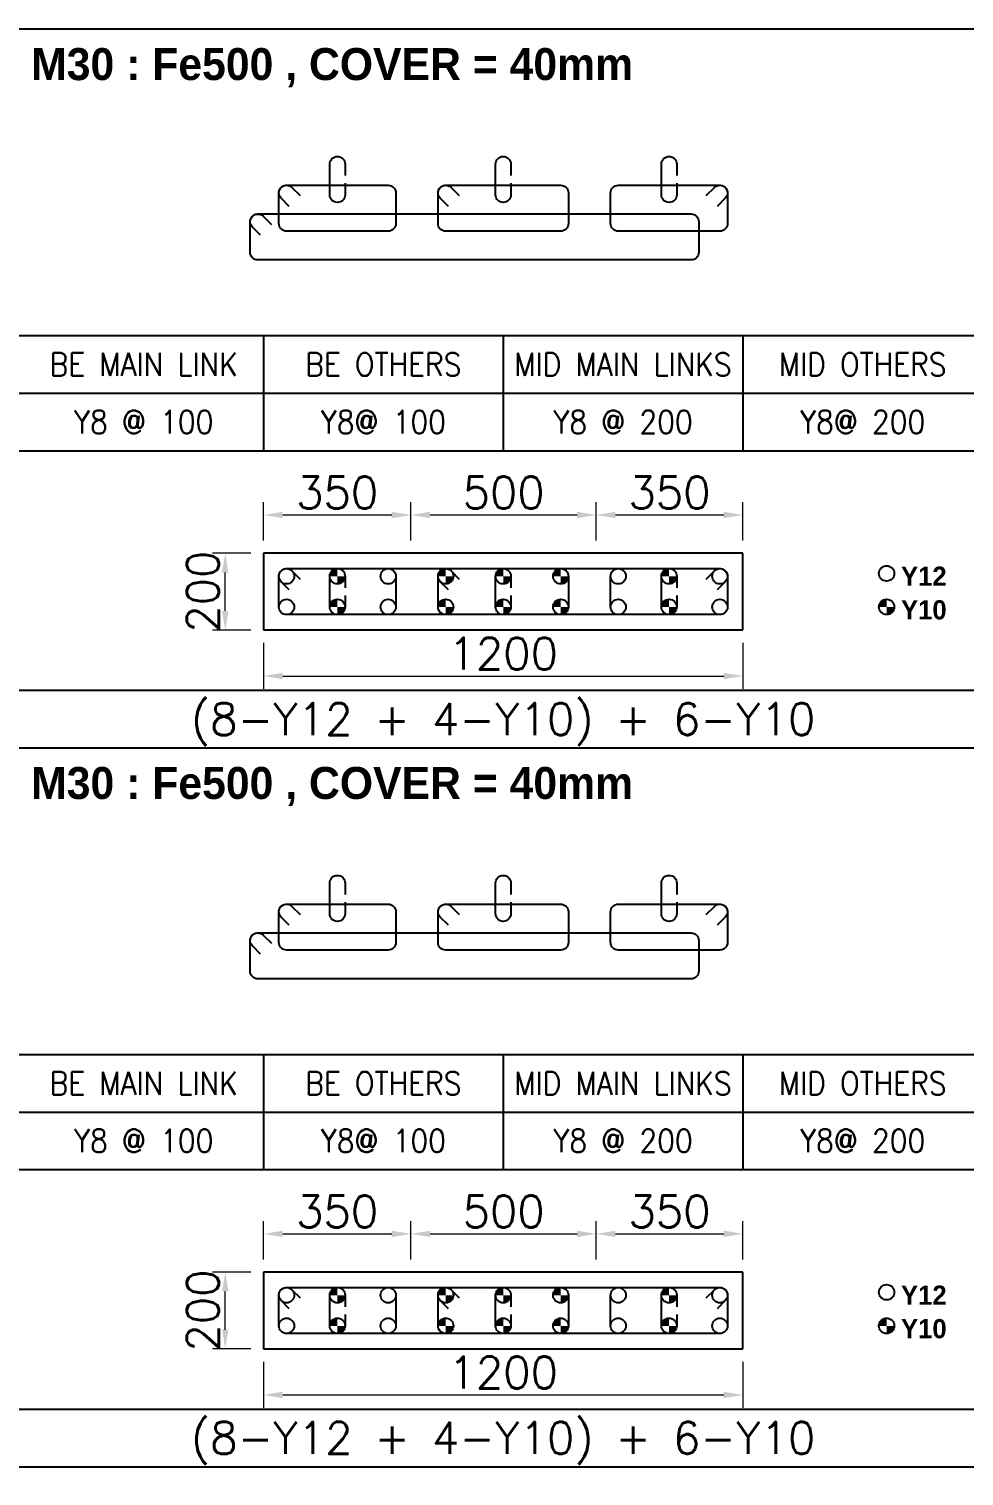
# Model space of a CAD drawing. Header units: millimetres. Extents: x -28707963 to -28231469, y 696001 to 896471.
# Drawn here: x -28260497 to -28253180, y 863348 to 874671 of the extents above; entities that cross this region are included whole.
import ezdxf
from ezdxf.enums import TextEntityAlignment as Align

# ---------------------------------------------------------------- set-up
doc = ezdxf.new("R2010")
doc.units = ezdxf.units.MM
doc.header["$MEASUREMENT"] = 0
doc.header["$PDMODE"] = 34
doc.header["$PDSIZE"] = -8
doc.layers.get('0').update_dxf_attribs({"lineweight": 5})
for name, color, linetype in [('04 NORMAL TEXT.', 4, 'Continuous'), ('09 COL TEXT-SCH', 2, 'Continuous'), ('14 REINF', 6, 'Continuous'), ('22 TABLE FRAME', 5, 'Continuous'), ('23 STIRRUPS', 5, 'Continuous'), ('TEXT', 4, 'Continuous')]:
    doc.layers.add(name, color=color, linetype=linetype)
doc.layers.add('19 COLUMN', color=1, linetype='Continuous', lineweight=25)
doc.styles.add('adani bold', font='')
doc.styles.add('ROMANS', font='simplex.shx')
doc.styles.get('adani bold').set_extended_font_data('Adani Bold', bold=True)
doc.dimstyles.new('D 50', dxfattribs={"dimscale": 100, "dimtxt": 3, "dimasz": 1.5, "dimexe": 1, "dimexo": 1, "dimgap": 0.5, "dimtad": 1, "dimdec": 0, "dimdsep": 46, "dimtxsty": 'ROMANS', "dimcen": 2.5, "dimclrd": 5, "dimclre": 5, "dimclrt": 4, "dimadec": 0, "dimazin": 0, "dimtfac": 1, "dimtdec": 0, "dimtmove": 0, "dimatfit": 3, "dimfxl": 1, "dimlwd": 0, "dimlwe": 0, "dimarcsym": 0})

# ---------------------------------------------------------------- blocks, each defined once
blk = doc.blocks.new('*D870')
at = {"color": 5, "lineweight": 0, "transparency": 16777216}
for p, q in [((-28258761, 864943), (-28259061, 864943)), ((-28258961, 864493), (-28258961, 864793)), ((-28258761, 864343), (-28259061, 864343))]:
    blk.add_line(p, q, dxfattribs=at)
at = {"color": 5, "transparency": 16777216}
for points in [[(-28258936, 864793), (-28258986, 864793), (-28258961, 864943)], [(-28258986, 864493), (-28258936, 864493), (-28258961, 864343)]]:
    blk.add_solid(points, dxfattribs=at)
at = {"layer": 'Defpoints', "color": 0, "transparency": 16777216}
for p in [(-28258961, 864943), (-28258661, 864943), (-28258661, 864343)]:
    blk.add_point(p, dxfattribs=at)
at = {"color": 4, "transparency": 16777216, "insert": (-28259136, 864643), "char_height": 250, "attachment_point": 5, "rotation": 90, "style": 'ROMANS'}
blk.add_mtext('200', dxfattribs=at)
blk = doc.blocks.new('*D886')
at = {"color": 5, "lineweight": 0, "transparency": 16777216}
for p, q in [((-28258761, 870568), (-28259061, 870568)), ((-28258961, 870118), (-28258961, 870418)), ((-28258761, 869968), (-28259061, 869968))]:
    blk.add_line(p, q, dxfattribs=at)
at = {"color": 5, "transparency": 16777216}
for points in [[(-28258936, 870418), (-28258986, 870418), (-28258961, 870568)], [(-28258986, 870118), (-28258936, 870118), (-28258961, 869968)]]:
    blk.add_solid(points, dxfattribs=at)
at = {"layer": 'Defpoints', "color": 0, "transparency": 16777216}
for p in [(-28258961, 870568), (-28258661, 870568), (-28258661, 869968)]:
    blk.add_point(p, dxfattribs=at)
at = {"color": 4, "transparency": 16777216, "insert": (-28259136, 870268), "char_height": 250, "attachment_point": 5, "rotation": 90, "style": 'ROMANS'}
blk.add_mtext('200', dxfattribs=at)
blk = doc.blocks.new('*D888')
at = {"color": 5, "lineweight": 0, "transparency": 16777216}
for p, q in [((-28258661, 864243), (-28258661, 863883)), ((-28254911, 864243), (-28254911, 863883)), ((-28258511, 863983), (-28255061, 863983))]:
    blk.add_line(p, q, dxfattribs=at)
at = {"color": 5, "transparency": 16777216}
for points in [[(-28258511, 864008), (-28258511, 863958), (-28258661, 863983)], [(-28255061, 863958), (-28255061, 864008), (-28254911, 863983)]]:
    blk.add_solid(points, dxfattribs=at)
at = {"layer": 'Defpoints', "color": 0, "transparency": 16777216}
for p in [(-28258661, 864343), (-28254911, 864343), (-28254911, 863983)]:
    blk.add_point(p, dxfattribs=at)
at = {"color": 4, "transparency": 16777216, "insert": (-28256786, 864158), "char_height": 250, "attachment_point": 5, "style": 'ROMANS'}
blk.add_mtext('1200', dxfattribs=at)
blk = doc.blocks.new('*D889')
at = {"color": 5, "lineweight": 0, "transparency": 16777216}
for p, q in [((-28258661, 865043), (-28258661, 865343)), ((-28257508, 865043), (-28257508, 865343)), ((-28258511, 865243), (-28257658, 865243))]:
    blk.add_line(p, q, dxfattribs=at)
at = {"color": 5, "transparency": 16777216}
for points in [[(-28258511, 865268), (-28258511, 865218), (-28258661, 865243)], [(-28257658, 865218), (-28257658, 865268), (-28257508, 865243)]]:
    blk.add_solid(points, dxfattribs=at)
at = {"layer": 'Defpoints', "color": 0, "transparency": 16777216}
for p in [(-28257508, 865243), (-28258661, 864943), (-28257508, 864943)]:
    blk.add_point(p, dxfattribs=at)
at = {"color": 4, "transparency": 16777216, "insert": (-28258085, 865418), "char_height": 250, "attachment_point": 5, "style": 'ROMANS'}
blk.add_mtext('350', dxfattribs=at)
blk = doc.blocks.new('*D890')
at = {"color": 5, "lineweight": 0, "transparency": 16777216}
for p, q in [((-28257508, 865043), (-28257508, 865343)), ((-28256058, 865043), (-28256058, 865343)), ((-28257358, 865243), (-28256208, 865243))]:
    blk.add_line(p, q, dxfattribs=at)
at = {"color": 5, "transparency": 16777216}
for points in [[(-28257358, 865268), (-28257358, 865218), (-28257508, 865243)], [(-28256208, 865218), (-28256208, 865268), (-28256058, 865243)]]:
    blk.add_solid(points, dxfattribs=at)
at = {"layer": 'Defpoints', "color": 0, "transparency": 16777216}
for p in [(-28256058, 865243), (-28257508, 864943), (-28256058, 864943)]:
    blk.add_point(p, dxfattribs=at)
at = {"color": 4, "transparency": 16777216, "insert": (-28256783, 865418), "char_height": 250, "attachment_point": 5, "style": 'ROMANS'}
blk.add_mtext('500', dxfattribs=at)
blk = doc.blocks.new('*D891')
at = {"color": 5, "lineweight": 0, "transparency": 16777216}
for p, q in [((-28256058, 865043), (-28256058, 865343)), ((-28254911, 865043), (-28254911, 865343)), ((-28255908, 865243), (-28255061, 865243))]:
    blk.add_line(p, q, dxfattribs=at)
at = {"color": 5, "transparency": 16777216}
for points in [[(-28255908, 865268), (-28255908, 865218), (-28256058, 865243)], [(-28255061, 865218), (-28255061, 865268), (-28254911, 865243)]]:
    blk.add_solid(points, dxfattribs=at)
at = {"layer": 'Defpoints', "color": 0, "transparency": 16777216}
for p in [(-28254911, 865243), (-28256058, 864943), (-28254911, 864943)]:
    blk.add_point(p, dxfattribs=at)
at = {"color": 4, "transparency": 16777216, "insert": (-28255485, 865418), "char_height": 250, "attachment_point": 5, "style": 'ROMANS'}
blk.add_mtext('350', dxfattribs=at)
blk = doc.blocks.new('*D892')
at = {"color": 5, "lineweight": 0, "transparency": 16777216}
for p, q in [((-28258661, 869868), (-28258661, 869508)), ((-28254911, 869868), (-28254911, 869508)), ((-28258511, 869608), (-28255061, 869608))]:
    blk.add_line(p, q, dxfattribs=at)
at = {"color": 5, "transparency": 16777216}
for points in [[(-28258511, 869633), (-28258511, 869583), (-28258661, 869608)], [(-28255061, 869583), (-28255061, 869633), (-28254911, 869608)]]:
    blk.add_solid(points, dxfattribs=at)
at = {"layer": 'Defpoints', "color": 0, "transparency": 16777216}
for p in [(-28258661, 869968), (-28254911, 869968), (-28254911, 869608)]:
    blk.add_point(p, dxfattribs=at)
at = {"color": 4, "transparency": 16777216, "insert": (-28256786, 869783), "char_height": 250, "attachment_point": 5, "style": 'ROMANS'}
blk.add_mtext('1200', dxfattribs=at)
blk = doc.blocks.new('*D893')
at = {"color": 5, "lineweight": 0, "transparency": 16777216}
for p, q in [((-28258661, 870668), (-28258661, 870968)), ((-28258511, 870868), (-28257658, 870868)), ((-28257508, 870668), (-28257508, 870968))]:
    blk.add_line(p, q, dxfattribs=at)
at = {"color": 5, "transparency": 16777216}
for points in [[(-28258511, 870893), (-28258511, 870843), (-28258661, 870868)], [(-28257658, 870843), (-28257658, 870893), (-28257508, 870868)]]:
    blk.add_solid(points, dxfattribs=at)
at = {"layer": 'Defpoints', "color": 0, "transparency": 16777216}
for p in [(-28257508, 870868), (-28258661, 870568), (-28257508, 870568)]:
    blk.add_point(p, dxfattribs=at)
at = {"color": 4, "transparency": 16777216, "insert": (-28258085, 871043), "char_height": 250, "attachment_point": 5, "style": 'ROMANS'}
blk.add_mtext('350', dxfattribs=at)
blk = doc.blocks.new('*D894')
at = {"color": 5, "lineweight": 0, "transparency": 16777216}
for p, q in [((-28257508, 870668), (-28257508, 870968)), ((-28257358, 870868), (-28256208, 870868)), ((-28256058, 870668), (-28256058, 870968))]:
    blk.add_line(p, q, dxfattribs=at)
at = {"color": 5, "transparency": 16777216}
for points in [[(-28257358, 870893), (-28257358, 870843), (-28257508, 870868)], [(-28256208, 870843), (-28256208, 870893), (-28256058, 870868)]]:
    blk.add_solid(points, dxfattribs=at)
at = {"layer": 'Defpoints', "color": 0, "transparency": 16777216}
for p in [(-28256058, 870868), (-28257508, 870568), (-28256058, 870568)]:
    blk.add_point(p, dxfattribs=at)
at = {"color": 4, "transparency": 16777216, "insert": (-28256783, 871043), "char_height": 250, "attachment_point": 5, "style": 'ROMANS'}
blk.add_mtext('500', dxfattribs=at)
blk = doc.blocks.new('*D895')
at = {"color": 5, "lineweight": 0, "transparency": 16777216}
for p, q in [((-28256058, 870668), (-28256058, 870968)), ((-28255908, 870868), (-28255061, 870868)), ((-28254911, 870668), (-28254911, 870968))]:
    blk.add_line(p, q, dxfattribs=at)
at = {"color": 5, "transparency": 16777216}
for points in [[(-28255908, 870893), (-28255908, 870843), (-28256058, 870868)], [(-28255061, 870843), (-28255061, 870893), (-28254911, 870868)]]:
    blk.add_solid(points, dxfattribs=at)
at = {"layer": 'Defpoints', "color": 0, "transparency": 16777216}
for p in [(-28254911, 870868), (-28256058, 870568), (-28254911, 870568)]:
    blk.add_point(p, dxfattribs=at)
at = {"color": 4, "transparency": 16777216, "insert": (-28255485, 871043), "char_height": 250, "attachment_point": 5, "style": 'ROMANS'}
blk.add_mtext('350', dxfattribs=at)

msp = doc.modelspace()

# ---------------------------------------------------------------- hatches: boundary and pattern name
at = {"layer": '14 REINF'}
h = msp.add_hatch(color=6, dxfattribs=at)
edge = h.paths.add_edge_path(flags=0)
edge.add_line((-28258143.6, 870388.4), (-28258083.6, 870388.4))
edge.add_line((-28258083.6, 870388.4), (-28258083.6, 870448.4))
edge.add_arc((-28258083.6, 870388.4), 60, 90, 180)
edge = h.paths.add_edge_path(flags=0)
edge.add_line((-28258023.6, 870388.4), (-28258083.6, 870388.4))
edge.add_line((-28258083.6, 870388.4), (-28258083.6, 870328.4))
edge.add_arc((-28258083.6, 870388.4), 60, 270, 360)
h = msp.add_hatch(color=6, dxfattribs=at)
edge = h.paths.add_edge_path(flags=0)
edge.add_line((-28257296.1, 870388.4), (-28257236.1, 870388.4))
edge.add_line((-28257236.1, 870388.4), (-28257236.1, 870448.4))
edge.add_arc((-28257236.1, 870388.4), 60, 90, 180)
edge = h.paths.add_edge_path(flags=0)
edge.add_line((-28257176.1, 870388.4), (-28257236.1, 870388.4))
edge.add_line((-28257236.1, 870388.4), (-28257236.1, 870328.4))
edge.add_arc((-28257236.1, 870388.4), 60, 270, 360)
h = msp.add_hatch(color=6, dxfattribs=at)
edge = h.paths.add_edge_path(flags=0)
edge.add_line((-28256846.1, 870388.4), (-28256786.1, 870388.4))
edge.add_line((-28256786.1, 870388.4), (-28256786.1, 870448.4))
edge.add_arc((-28256786.1, 870388.4), 60, 90, 180)
edge = h.paths.add_edge_path(flags=0)
edge.add_line((-28256726.1, 870388.4), (-28256786.1, 870388.4))
edge.add_line((-28256786.1, 870388.4), (-28256786.1, 870328.4))
edge.add_arc((-28256786.1, 870388.4), 60, 270, 360)
h = msp.add_hatch(color=6, dxfattribs=at)
edge = h.paths.add_edge_path(flags=0)
edge.add_line((-28256396.1, 870388.4), (-28256336.1, 870388.4))
edge.add_line((-28256336.1, 870388.4), (-28256336.1, 870448.4))
edge.add_arc((-28256336.1, 870388.4), 60, 90, 180)
edge = h.paths.add_edge_path(flags=0)
edge.add_line((-28256276.1, 870388.4), (-28256336.1, 870388.4))
edge.add_line((-28256336.1, 870388.4), (-28256336.1, 870328.4))
edge.add_arc((-28256336.1, 870388.4), 60, 270, 360)
h = msp.add_hatch(color=6, dxfattribs=at)
edge = h.paths.add_edge_path(flags=0)
edge.add_line((-28255548.6, 870388.4), (-28255488.6, 870388.4))
edge.add_line((-28255488.6, 870388.4), (-28255488.6, 870448.4))
edge.add_arc((-28255488.6, 870388.4), 60, 90, 180)
edge = h.paths.add_edge_path(flags=0)
edge.add_line((-28255428.6, 870388.4), (-28255488.6, 870388.4))
edge.add_line((-28255488.6, 870388.4), (-28255488.6, 870328.4))
edge.add_arc((-28255488.6, 870388.4), 60, 270, 360)
h = msp.add_hatch(color=6, dxfattribs=at)
edge = h.paths.add_edge_path(flags=0)
edge.add_line((-28258143.6, 870148.4), (-28258083.6, 870148.4))
edge.add_line((-28258083.6, 870148.4), (-28258083.6, 870208.4))
edge.add_arc((-28258083.6, 870148.4), 60, 90, 180)
edge = h.paths.add_edge_path(flags=0)
edge.add_line((-28258023.6, 870148.4), (-28258083.6, 870148.4))
edge.add_line((-28258083.6, 870148.4), (-28258083.6, 870088.4))
edge.add_arc((-28258083.6, 870148.4), 60, 270, 360)
h = msp.add_hatch(color=6, dxfattribs=at)
edge = h.paths.add_edge_path(flags=0)
edge.add_line((-28257296.1, 870148.4), (-28257236.1, 870148.4))
edge.add_line((-28257236.1, 870148.4), (-28257236.1, 870208.4))
edge.add_arc((-28257236.1, 870148.4), 60, 90, 180)
edge = h.paths.add_edge_path(flags=0)
edge.add_line((-28257176.1, 870148.4), (-28257236.1, 870148.4))
edge.add_line((-28257236.1, 870148.4), (-28257236.1, 870088.4))
edge.add_arc((-28257236.1, 870148.4), 60, 270, 360)
h = msp.add_hatch(color=6, dxfattribs=at)
edge = h.paths.add_edge_path(flags=0)
edge.add_line((-28256846.1, 870148.4), (-28256786.1, 870148.4))
edge.add_line((-28256786.1, 870148.4), (-28256786.1, 870208.4))
edge.add_arc((-28256786.1, 870148.4), 60, 90, 180)
edge = h.paths.add_edge_path(flags=0)
edge.add_line((-28256726.1, 870148.4), (-28256786.1, 870148.4))
edge.add_line((-28256786.1, 870148.4), (-28256786.1, 870088.4))
edge.add_arc((-28256786.1, 870148.4), 60, 270, 360)
h = msp.add_hatch(color=6, dxfattribs=at)
edge = h.paths.add_edge_path(flags=0)
edge.add_line((-28256396.1, 870148.4), (-28256336.1, 870148.4))
edge.add_line((-28256336.1, 870148.4), (-28256336.1, 870208.4))
edge.add_arc((-28256336.1, 870148.4), 60, 90, 180)
edge = h.paths.add_edge_path(flags=0)
edge.add_line((-28256276.1, 870148.4), (-28256336.1, 870148.4))
edge.add_line((-28256336.1, 870148.4), (-28256336.1, 870088.4))
edge.add_arc((-28256336.1, 870148.4), 60, 270, 360)
h = msp.add_hatch(color=6, dxfattribs=at)
edge = h.paths.add_edge_path(flags=0)
edge.add_line((-28255548.6, 870148.4), (-28255488.6, 870148.4))
edge.add_line((-28255488.6, 870148.4), (-28255488.6, 870208.4))
edge.add_arc((-28255488.6, 870148.4), 60, 90, 180)
edge = h.paths.add_edge_path(flags=0)
edge.add_line((-28255428.6, 870148.4), (-28255488.6, 870148.4))
edge.add_line((-28255488.6, 870148.4), (-28255488.6, 870088.4))
edge.add_arc((-28255488.6, 870148.4), 60, 270, 360)
h = msp.add_hatch(color=6, dxfattribs=at)
edge = h.paths.add_edge_path(flags=0)
edge.add_line((-28253846.1, 870148.4), (-28253786.1, 870148.4))
edge.add_line((-28253786.1, 870148.4), (-28253786.1, 870208.4))
edge.add_arc((-28253786.1, 870148.4), 60, 90, 180)
edge = h.paths.add_edge_path(flags=0)
edge.add_line((-28253726.1, 870148.4), (-28253786.1, 870148.4))
edge.add_line((-28253786.1, 870148.4), (-28253786.1, 870088.4))
edge.add_arc((-28253786.1, 870148.4), 60, 270, 360)
h = msp.add_hatch(color=6, dxfattribs=at)
edge = h.paths.add_edge_path(flags=0)
edge.add_line((-28258143.6, 864763.4), (-28258083.6, 864763.4))
edge.add_line((-28258083.6, 864763.4), (-28258083.6, 864823.4))
edge.add_arc((-28258083.6, 864763.4), 60, 90, 180)
edge = h.paths.add_edge_path(flags=0)
edge.add_line((-28258023.6, 864763.4), (-28258083.6, 864763.4))
edge.add_line((-28258083.6, 864763.4), (-28258083.6, 864703.4))
edge.add_arc((-28258083.6, 864763.4), 60, 270, 360)
h = msp.add_hatch(color=6, dxfattribs=at)
edge = h.paths.add_edge_path(flags=0)
edge.add_line((-28257296.1, 864763.4), (-28257236.1, 864763.4))
edge.add_line((-28257236.1, 864763.4), (-28257236.1, 864823.4))
edge.add_arc((-28257236.1, 864763.4), 60, 90, 180)
edge = h.paths.add_edge_path(flags=0)
edge.add_line((-28257176.1, 864763.4), (-28257236.1, 864763.4))
edge.add_line((-28257236.1, 864763.4), (-28257236.1, 864703.4))
edge.add_arc((-28257236.1, 864763.4), 60, 270, 360)
h = msp.add_hatch(color=6, dxfattribs=at)
edge = h.paths.add_edge_path(flags=0)
edge.add_line((-28256846.1, 864763.4), (-28256786.1, 864763.4))
edge.add_line((-28256786.1, 864763.4), (-28256786.1, 864823.4))
edge.add_arc((-28256786.1, 864763.4), 60, 90, 180)
edge = h.paths.add_edge_path(flags=0)
edge.add_line((-28256726.1, 864763.4), (-28256786.1, 864763.4))
edge.add_line((-28256786.1, 864763.4), (-28256786.1, 864703.4))
edge.add_arc((-28256786.1, 864763.4), 60, 270, 360)
h = msp.add_hatch(color=6, dxfattribs=at)
edge = h.paths.add_edge_path(flags=0)
edge.add_line((-28256396.1, 864763.4), (-28256336.1, 864763.4))
edge.add_line((-28256336.1, 864763.4), (-28256336.1, 864823.4))
edge.add_arc((-28256336.1, 864763.4), 60, 90, 180)
edge = h.paths.add_edge_path(flags=0)
edge.add_line((-28256276.1, 864763.4), (-28256336.1, 864763.4))
edge.add_line((-28256336.1, 864763.4), (-28256336.1, 864703.4))
edge.add_arc((-28256336.1, 864763.4), 60, 270, 360)
h = msp.add_hatch(color=6, dxfattribs=at)
edge = h.paths.add_edge_path(flags=0)
edge.add_line((-28255548.6, 864763.4), (-28255488.6, 864763.4))
edge.add_line((-28255488.6, 864763.4), (-28255488.6, 864823.4))
edge.add_arc((-28255488.6, 864763.4), 60, 90, 180)
edge = h.paths.add_edge_path(flags=0)
edge.add_line((-28255428.6, 864763.4), (-28255488.6, 864763.4))
edge.add_line((-28255488.6, 864763.4), (-28255488.6, 864703.4))
edge.add_arc((-28255488.6, 864763.4), 60, 270, 360)
h = msp.add_hatch(color=6, dxfattribs=at)
edge = h.paths.add_edge_path(flags=0)
edge.add_line((-28258143.6, 864523.4), (-28258083.6, 864523.4))
edge.add_line((-28258083.6, 864523.4), (-28258083.6, 864583.4))
edge.add_arc((-28258083.6, 864523.4), 60, 90, 180)
edge = h.paths.add_edge_path(flags=0)
edge.add_line((-28258023.6, 864523.4), (-28258083.6, 864523.4))
edge.add_line((-28258083.6, 864523.4), (-28258083.6, 864463.4))
edge.add_arc((-28258083.6, 864523.4), 60, 270, 360)
h = msp.add_hatch(color=6, dxfattribs=at)
edge = h.paths.add_edge_path(flags=0)
edge.add_line((-28257296.1, 864523.4), (-28257236.1, 864523.4))
edge.add_line((-28257236.1, 864523.4), (-28257236.1, 864583.4))
edge.add_arc((-28257236.1, 864523.4), 60, 90, 180)
edge = h.paths.add_edge_path(flags=0)
edge.add_line((-28257176.1, 864523.4), (-28257236.1, 864523.4))
edge.add_line((-28257236.1, 864523.4), (-28257236.1, 864463.4))
edge.add_arc((-28257236.1, 864523.4), 60, 270, 360)
h = msp.add_hatch(color=6, dxfattribs=at)
edge = h.paths.add_edge_path(flags=0)
edge.add_line((-28256846.1, 864523.4), (-28256786.1, 864523.4))
edge.add_line((-28256786.1, 864523.4), (-28256786.1, 864583.4))
edge.add_arc((-28256786.1, 864523.4), 60, 90, 180)
edge = h.paths.add_edge_path(flags=0)
edge.add_line((-28256726.1, 864523.4), (-28256786.1, 864523.4))
edge.add_line((-28256786.1, 864523.4), (-28256786.1, 864463.4))
edge.add_arc((-28256786.1, 864523.4), 60, 270, 360)
h = msp.add_hatch(color=6, dxfattribs=at)
edge = h.paths.add_edge_path(flags=0)
edge.add_line((-28256396.1, 864523.4), (-28256336.1, 864523.4))
edge.add_line((-28256336.1, 864523.4), (-28256336.1, 864583.4))
edge.add_arc((-28256336.1, 864523.4), 60, 90, 180)
edge = h.paths.add_edge_path(flags=0)
edge.add_line((-28256276.1, 864523.4), (-28256336.1, 864523.4))
edge.add_line((-28256336.1, 864523.4), (-28256336.1, 864463.4))
edge.add_arc((-28256336.1, 864523.4), 60, 270, 360)
h = msp.add_hatch(color=6, dxfattribs=at)
edge = h.paths.add_edge_path(flags=0)
edge.add_line((-28255548.6, 864523.4), (-28255488.6, 864523.4))
edge.add_line((-28255488.6, 864523.4), (-28255488.6, 864583.4))
edge.add_arc((-28255488.6, 864523.4), 60, 90, 180)
edge = h.paths.add_edge_path(flags=0)
edge.add_line((-28255428.6, 864523.4), (-28255488.6, 864523.4))
edge.add_line((-28255488.6, 864523.4), (-28255488.6, 864463.4))
edge.add_arc((-28255488.6, 864523.4), 60, 270, 360)
h = msp.add_hatch(color=6, dxfattribs=at)
edge = h.paths.add_edge_path(flags=0)
edge.add_line((-28253846.1, 864523.4), (-28253786.1, 864523.4))
edge.add_line((-28253786.1, 864523.4), (-28253786.1, 864583.4))
edge.add_arc((-28253786.1, 864523.4), 60, 90, 180)
edge = h.paths.add_edge_path(flags=0)
edge.add_line((-28253726.1, 864523.4), (-28253786.1, 864523.4))
edge.add_line((-28253786.1, 864523.4), (-28253786.1, 864463.4))
edge.add_arc((-28253786.1, 864523.4), 60, 270, 360)

# ---------------------------------------------------------------- linework, layer by layer
msp.add_lwpolyline([(-28341538.8, 788796.2), (-28242181.2, 788796.2), (-28242181.2, 874671.2), (-28341538.8, 874671.2)], close=True)
at = {"layer": '14 REINF', "color": 6}
for centre in [(-28258481.1, 870388.4), (-28258083.6, 870388.4), (-28257686.1, 870388.4), (-28257236.1, 870388.4), (-28256786.1, 870388.4), (-28256336.1, 870388.4), (-28255886.1, 870388.4), (-28255488.6, 870388.4), (-28255091.1, 870388.4), (-28253786.1, 870410.9), (-28258481.1, 870148.4), (-28258083.6, 870148.4), (-28257686.1, 870148.4), (-28257236.1, 870148.4), (-28256786.1, 870148.4), (-28256336.1, 870148.4), (-28255886.1, 870148.4), (-28255488.6, 870148.4), (-28255091.1, 870148.4), (-28253786.1, 870148.4), (-28258481.1, 864763.4), (-28258083.6, 864763.4), (-28257686.1, 864763.4), (-28257236.1, 864763.4), (-28256786.1, 864763.4), (-28256336.1, 864763.4), (-28255886.1, 864763.4), (-28255488.6, 864763.4), (-28255091.1, 864763.4), (-28253786.1, 864785.9), (-28258481.1, 864523.4), (-28258083.6, 864523.4), (-28257686.1, 864523.4), (-28257236.1, 864523.4), (-28256786.1, 864523.4), (-28256336.1, 864523.4), (-28255886.1, 864523.4), (-28255488.6, 864523.4), (-28255091.1, 864523.4), (-28253786.1, 864523.4)]:
    msp.add_circle(centre, 60, dxfattribs=at)
at = {"layer": '19 COLUMN', "color": 4}
for points in [[(-28254911.1, 870568.4), (-28258661.1, 870568.4)], [(-28258661.1, 870568.4), (-28258661.1, 869968.4)], [(-28254911.1, 869968.4), (-28254911.1, 870568.4)], [(-28258661.1, 869968.4), (-28254911.1, 869968.4)], [(-28254911.1, 864943.4), (-28258661.1, 864943.4)], [(-28258661.1, 864943.4), (-28258661.1, 864343.4)], [(-28254911.1, 864343.4), (-28254911.1, 864943.4)], [(-28258661.1, 864343.4), (-28254911.1, 864343.4)]]:
    msp.add_lwpolyline(points, dxfattribs=at)
at = {"layer": '22 TABLE FRAME', "color": 5, "linetype": 'Continuous'}
for p, q in [((-28275536.1, 874671.2), (-28245536.1, 874671.2)), ((-28275536.1, 872271.2), (-28245536.1, 872271.2)), ((-28258661.1, 872271.2), (-28258661.1, 871371.2)), ((-28256786.1, 872271.2), (-28256786.1, 871371.2)), ((-28254911.1, 872271.2), (-28254911.1, 871371.2)), ((-28275536.1, 871821.2), (-28245536.1, 871821.2)), ((-28275536.1, 871371.2), (-28245536.1, 871371.2)), ((-28275536.1, 869496.2), (-28245536.1, 869496.2)), ((-28334786.1, 869046.2), (-28245536.1, 869046.2)), ((-28275536.1, 869046.2), (-28245536.1, 869046.2)), ((-28275536.1, 866646.2), (-28245536.1, 866646.2)), ((-28258661.1, 866646.2), (-28258661.1, 865746.2)), ((-28256786.1, 866646.2), (-28256786.1, 865746.2)), ((-28254911.1, 866646.2), (-28254911.1, 865746.2)), ((-28275536.1, 866196.2), (-28245536.1, 866196.2)), ((-28275536.1, 865746.2), (-28245536.1, 865746.2)), ((-28275536.1, 863871.2), (-28245536.1, 863871.2)), ((-28334786.1, 863421.2), (-28245536.1, 863421.2))]:
    msp.add_line(p, q, dxfattribs=at)
at = {"layer": '23 STIRRUPS', "color": 5}
for points in [[(-28258023.6, 873463.4), (-28258023.6, 873373.4, -1), (-28258143.6, 873373.4), (-28258143.6, 873613.4, -1), (-28258023.6, 873613.4), (-28258023.6, 873523.4)], [(-28256726.1, 873463.4), (-28256726.1, 873373.4, -1), (-28256846.1, 873373.4), (-28256846.1, 873613.4, -1), (-28256726.1, 873613.4), (-28256726.1, 873523.4)], [(-28255428.6, 873463.4), (-28255428.6, 873373.4, -1), (-28255548.6, 873373.4), (-28255548.6, 873613.4, -1), (-28255428.6, 873613.4), (-28255428.6, 873523.4)], [(-28258459.9, 873282.3), (-28258523.5, 873345.9, -0.668178), (-28258481.1, 873448.4), (-28257686.1, 873448.4, -0.4142136), (-28257626.1, 873388.4), (-28257626.1, 873148.4, -0.4142136), (-28257686.1, 873088.4), (-28258481.1, 873088.4, -0.4142136), (-28258541.1, 873148.4), (-28258541.1, 873388.4, -0.6681793), (-28258438.7, 873430.8), (-28258375, 873367.1)], [(-28257214.9, 873282.3), (-28257278.5, 873345.9, -0.668178), (-28257236.1, 873448.4), (-28256336.1, 873448.4, -0.4142136), (-28256276.1, 873388.4), (-28256276.1, 873148.4, -0.4142136), (-28256336.1, 873088.4), (-28257236.1, 873088.4, -0.4142136), (-28257296.1, 873148.4), (-28257296.1, 873388.4, -0.6681793), (-28257193.7, 873430.8), (-28257130, 873367.1)], [(-28255197.2, 873367.1), (-28255133.5, 873430.8, -0.6681793), (-28255031.1, 873388.4), (-28255031.1, 873148.4, -0.4142136), (-28255091.1, 873088.4), (-28255886.1, 873088.4, -0.4142136), (-28255946.1, 873148.4), (-28255946.1, 873388.4, -0.4142136), (-28255886.1, 873448.4), (-28255091.1, 873448.4, -0.668178), (-28255048.7, 873345.9), (-28255112.3, 873282.3)], [(-28258684.9, 873057.3), (-28258748.5, 873120.9, -0.668178), (-28258706.1, 873223.4), (-28255316.1, 873223.4, -0.4142136), (-28255256.1, 873163.4), (-28255256.1, 872923.4, -0.4142136), (-28255316.1, 872863.4), (-28258706.1, 872863.4, -0.4142136), (-28258766.1, 872923.4), (-28258766.1, 873163.4, -0.6681793), (-28258663.7, 873205.8), (-28258600, 873142.1)], [(-28258459.9, 870282.3), (-28258523.5, 870345.9, -0.668178), (-28258481.1, 870448.4), (-28255091.1, 870448.4, -0.4142136), (-28255031.1, 870388.4), (-28255031.1, 870148.4, -0.4142136), (-28255091.1, 870088.4), (-28258481.1, 870088.4, -0.4142136), (-28258541.1, 870148.4), (-28258541.1, 870388.4, -0.6681793), (-28258438.7, 870430.8), (-28258375, 870367.1)], [(-28258459.9, 870282.3), (-28258523.5, 870345.9, -0.668178), (-28258481.1, 870448.4), (-28257686.1, 870448.4, -0.4142136), (-28257626.1, 870388.4), (-28257626.1, 870148.4, -0.4142136), (-28257686.1, 870088.4), (-28258481.1, 870088.4, -0.4142136), (-28258541.1, 870148.4), (-28258541.1, 870388.4, -0.6681793), (-28258438.7, 870430.8), (-28258375, 870367.1)], [(-28258023.6, 870238.4), (-28258023.6, 870148.4, -1), (-28258143.6, 870148.4), (-28258143.6, 870388.4, -1), (-28258023.6, 870388.4), (-28258023.6, 870298.4)], [(-28257214.9, 870282.3), (-28257278.5, 870345.9, -0.668178), (-28257236.1, 870448.4), (-28256336.1, 870448.4, -0.4142136), (-28256276.1, 870388.4), (-28256276.1, 870148.4, -0.4142136), (-28256336.1, 870088.4), (-28257236.1, 870088.4, -0.4142136), (-28257296.1, 870148.4), (-28257296.1, 870388.4, -0.6681793), (-28257193.7, 870430.8), (-28257130, 870367.1)], [(-28256726.1, 870238.4), (-28256726.1, 870148.4, -1), (-28256846.1, 870148.4), (-28256846.1, 870388.4, -1), (-28256726.1, 870388.4), (-28256726.1, 870298.4)], [(-28255197.2, 870367.1), (-28255133.5, 870430.8, -0.6681793), (-28255031.1, 870388.4), (-28255031.1, 870148.4, -0.4142136), (-28255091.1, 870088.4), (-28255886.1, 870088.4, -0.4142136), (-28255946.1, 870148.4), (-28255946.1, 870388.4, -0.4142136), (-28255886.1, 870448.4), (-28255091.1, 870448.4, -0.668178), (-28255048.7, 870345.9), (-28255112.3, 870282.3)], [(-28255428.6, 870238.4), (-28255428.6, 870148.4, -1), (-28255548.6, 870148.4), (-28255548.6, 870388.4, -1), (-28255428.6, 870388.4), (-28255428.6, 870298.4)], [(-28258023.6, 867838.4), (-28258023.6, 867748.4, -1), (-28258143.6, 867748.4), (-28258143.6, 867988.4, -1), (-28258023.6, 867988.4), (-28258023.6, 867898.4)], [(-28256726.1, 867838.4), (-28256726.1, 867748.4, -1), (-28256846.1, 867748.4), (-28256846.1, 867988.4, -1), (-28256726.1, 867988.4), (-28256726.1, 867898.4)], [(-28255428.6, 867838.4), (-28255428.6, 867748.4, -1), (-28255548.6, 867748.4), (-28255548.6, 867988.4, -1), (-28255428.6, 867988.4), (-28255428.6, 867898.4)], [(-28258459.9, 867657.3), (-28258523.5, 867720.9, -0.668178), (-28258481.1, 867823.4), (-28257686.1, 867823.4, -0.4142136), (-28257626.1, 867763.4), (-28257626.1, 867523.4, -0.4142136), (-28257686.1, 867463.4), (-28258481.1, 867463.4, -0.4142136), (-28258541.1, 867523.4), (-28258541.1, 867763.4, -0.6681793), (-28258438.7, 867805.8), (-28258375, 867742.1)], [(-28257214.9, 867657.3), (-28257278.5, 867720.9, -0.668178), (-28257236.1, 867823.4), (-28256336.1, 867823.4, -0.4142136), (-28256276.1, 867763.4), (-28256276.1, 867523.4, -0.4142136), (-28256336.1, 867463.4), (-28257236.1, 867463.4, -0.4142136), (-28257296.1, 867523.4), (-28257296.1, 867763.4, -0.6681793), (-28257193.7, 867805.8), (-28257130, 867742.1)], [(-28255197.2, 867742.1), (-28255133.5, 867805.8, -0.6681793), (-28255031.1, 867763.4), (-28255031.1, 867523.4, -0.4142136), (-28255091.1, 867463.4), (-28255886.1, 867463.4, -0.4142136), (-28255946.1, 867523.4), (-28255946.1, 867763.4, -0.4142136), (-28255886.1, 867823.4), (-28255091.1, 867823.4, -0.668178), (-28255048.7, 867720.9), (-28255112.3, 867657.3)], [(-28258684.9, 867432.3), (-28258748.5, 867495.9, -0.668178), (-28258706.1, 867598.4), (-28255316.1, 867598.4, -0.4142136), (-28255256.1, 867538.4), (-28255256.1, 867298.4, -0.4142136), (-28255316.1, 867238.4), (-28258706.1, 867238.4, -0.4142136), (-28258766.1, 867298.4), (-28258766.1, 867538.4, -0.6681793), (-28258663.7, 867580.8), (-28258600, 867517.1)], [(-28258459.9, 864657.3), (-28258523.5, 864720.9, -0.668178), (-28258481.1, 864823.4), (-28255091.1, 864823.4, -0.4142136), (-28255031.1, 864763.4), (-28255031.1, 864523.4, -0.4142136), (-28255091.1, 864463.4), (-28258481.1, 864463.4, -0.4142136), (-28258541.1, 864523.4), (-28258541.1, 864763.4, -0.6681793), (-28258438.7, 864805.8), (-28258375, 864742.1)], [(-28258459.9, 864657.3), (-28258523.5, 864720.9, -0.668178), (-28258481.1, 864823.4), (-28257686.1, 864823.4, -0.4142136), (-28257626.1, 864763.4), (-28257626.1, 864523.4, -0.4142136), (-28257686.1, 864463.4), (-28258481.1, 864463.4, -0.4142136), (-28258541.1, 864523.4), (-28258541.1, 864763.4, -0.6681793), (-28258438.7, 864805.8), (-28258375, 864742.1)], [(-28258023.6, 864613.4), (-28258023.6, 864523.4, -1), (-28258143.6, 864523.4), (-28258143.6, 864763.4, -1), (-28258023.6, 864763.4), (-28258023.6, 864673.4)], [(-28257214.9, 864657.3), (-28257278.5, 864720.9, -0.668178), (-28257236.1, 864823.4), (-28256336.1, 864823.4, -0.4142136), (-28256276.1, 864763.4), (-28256276.1, 864523.4, -0.4142136), (-28256336.1, 864463.4), (-28257236.1, 864463.4, -0.4142136), (-28257296.1, 864523.4), (-28257296.1, 864763.4, -0.6681793), (-28257193.7, 864805.8), (-28257130, 864742.1)], [(-28256726.1, 864613.4), (-28256726.1, 864523.4, -1), (-28256846.1, 864523.4), (-28256846.1, 864763.4, -1), (-28256726.1, 864763.4), (-28256726.1, 864673.4)], [(-28255197.2, 864742.1), (-28255133.5, 864805.8, -0.6681793), (-28255031.1, 864763.4), (-28255031.1, 864523.4, -0.4142136), (-28255091.1, 864463.4), (-28255886.1, 864463.4, -0.4142136), (-28255946.1, 864523.4), (-28255946.1, 864763.4, -0.4142136), (-28255886.1, 864823.4), (-28255091.1, 864823.4, -0.668178), (-28255048.7, 864720.9), (-28255112.3, 864657.3)], [(-28255428.6, 864613.4), (-28255428.6, 864523.4, -1), (-28255548.6, 864523.4), (-28255548.6, 864763.4, -1), (-28255428.6, 864763.4), (-28255428.6, 864673.4)]]:
    msp.add_lwpolyline(points, format="xyb", dxfattribs=at)

# ---------------------------------------------------------------- texts
at = {"layer": '04 NORMAL TEXT.', "color": 4, "style": 'ROMANS', "width": 0.9}
for s, p in [('BE MAIN LINK', (-28259598.6, 872046.2)), ('BE OTHERS', (-28257723.6, 872046.2)), ('MID MAIN LINKS', (-28255848.6, 872046.2)), ('MID OTHERS', (-28253973.6, 872046.2)), ('Y8 @ 100', (-28259598.6, 871596.2)), ('Y8@ 100', (-28257723.6, 871596.2)), ('Y8 @ 200', (-28255848.6, 871596.2)), ('Y8@ 200', (-28253973.6, 871596.2)), ('BE MAIN LINK', (-28259598.6, 866421.2)), ('BE OTHERS', (-28257723.6, 866421.2)), ('MID MAIN LINKS', (-28255848.6, 866421.2)), ('MID OTHERS', (-28253973.6, 866421.2)), ('Y8 @ 100', (-28259598.6, 865971.2)), ('Y8@ 100', (-28257723.6, 865971.2)), ('Y8 @ 200', (-28255848.6, 865971.2)), ('Y8@ 200', (-28253973.6, 865971.2))]:
    msp.add_text(s, height=180, dxfattribs=at).set_placement(p, align=Align.MIDDLE_CENTER)
at = {"layer": '09 COL TEXT-SCH', "color": 3, "linetype": 'Continuous', "style": 'ROMANS'}
for p in [(-28256786.1, 869271.2), (-28256786.1, 863646.2)]:
    msp.add_text('(8-Y12 + 4-Y10) + 6-Y10', height=250, dxfattribs=at).set_placement(p, align=Align.MIDDLE_CENTER)
at = {"layer": 'TEXT', "style": 'adani bold'}
for p in [(-28260479.8, 874271.2), (-28260479.8, 868646.2)]:
    msp.add_text('M30 : Fe500 , COVER = 40mm', height=250, dxfattribs=at).set_placement(p)
for s, p in [('Y12', (-28253673.6, 870388.7)), ('Y10', (-28253673.6, 870126.2)), ('Y12', (-28253673.6, 864763.7)), ('Y10', (-28253673.6, 864501.2))]:
    msp.add_text(s, height=150, dxfattribs=at).set_placement(p, align=Align.MIDDLE_LEFT)

# ---------------------------------------------------------------- dimensions: what is measured, and where the dimension line sits
for p1, p2, distance, text, picture, middle in [((-28258661.1, 870568.4), (-28257508.4, 870568.4), 300, '350', '*D893', (-28258084.8, 871043.4)), ((-28257508.4, 870568.4), (-28256058.4, 870568.4), 300, '500', '*D894', (-28256783.4, 871043.4)), ((-28256058.4, 870568.4), (-28254911.1, 870568.4), 300, '350', '*D895', (-28255484.7, 871043.4)), ((-28258661.1, 869968.4), (-28254911.1, 869968.4), -360, '1200', '*D892', (-28256786.1, 869783.4)), ((-28258661.1, 864943.4), (-28257508.4, 864943.4), 300, '350', '*D889', (-28258084.8, 865418.4)), ((-28257508.4, 864943.4), (-28256058.4, 864943.4), 300, '500', '*D890', (-28256783.4, 865418.4)), ((-28256058.4, 864943.4), (-28254911.1, 864943.4), 300, '350', '*D891', (-28255484.7, 865418.4)), ((-28258661.1, 864343.4), (-28254911.1, 864343.4), -360, '1200', '*D888', (-28256786.1, 864158.4))]:
    dim = msp.add_aligned_dim(p1=p1, p2=p2, distance=distance, text=text, dimstyle='D 50', override={"dimtxt": 2.5, "dimtxsty": 'ROMANS'})
    dim.commit()
    dim.dimension.update_dxf_attribs({"geometry": picture, "text_midpoint": middle})
for base, p1, p2, picture, middle in [((-28258961.1, 870568.4), (-28258661.1, 869968.4), (-28258661.1, 870568.4), '*D886', (-28258961.1, 870268.4)), ((-28258961.1, 864943.4), (-28258661.1, 864343.4), (-28258661.1, 864943.4), '*D870', (-28258961.1, 864643.4))]:
    dim = msp.add_linear_dim(base=base, p1=p1, p2=p2, angle=90, text='200', dimstyle='D 50', override={"dimtxt": 2.5})
    dim.commit()
    dim.dimension.update_dxf_attribs({"geometry": picture, "text_midpoint": middle, "dimtype": 161})

doc.saveas('drawing.dxf')
